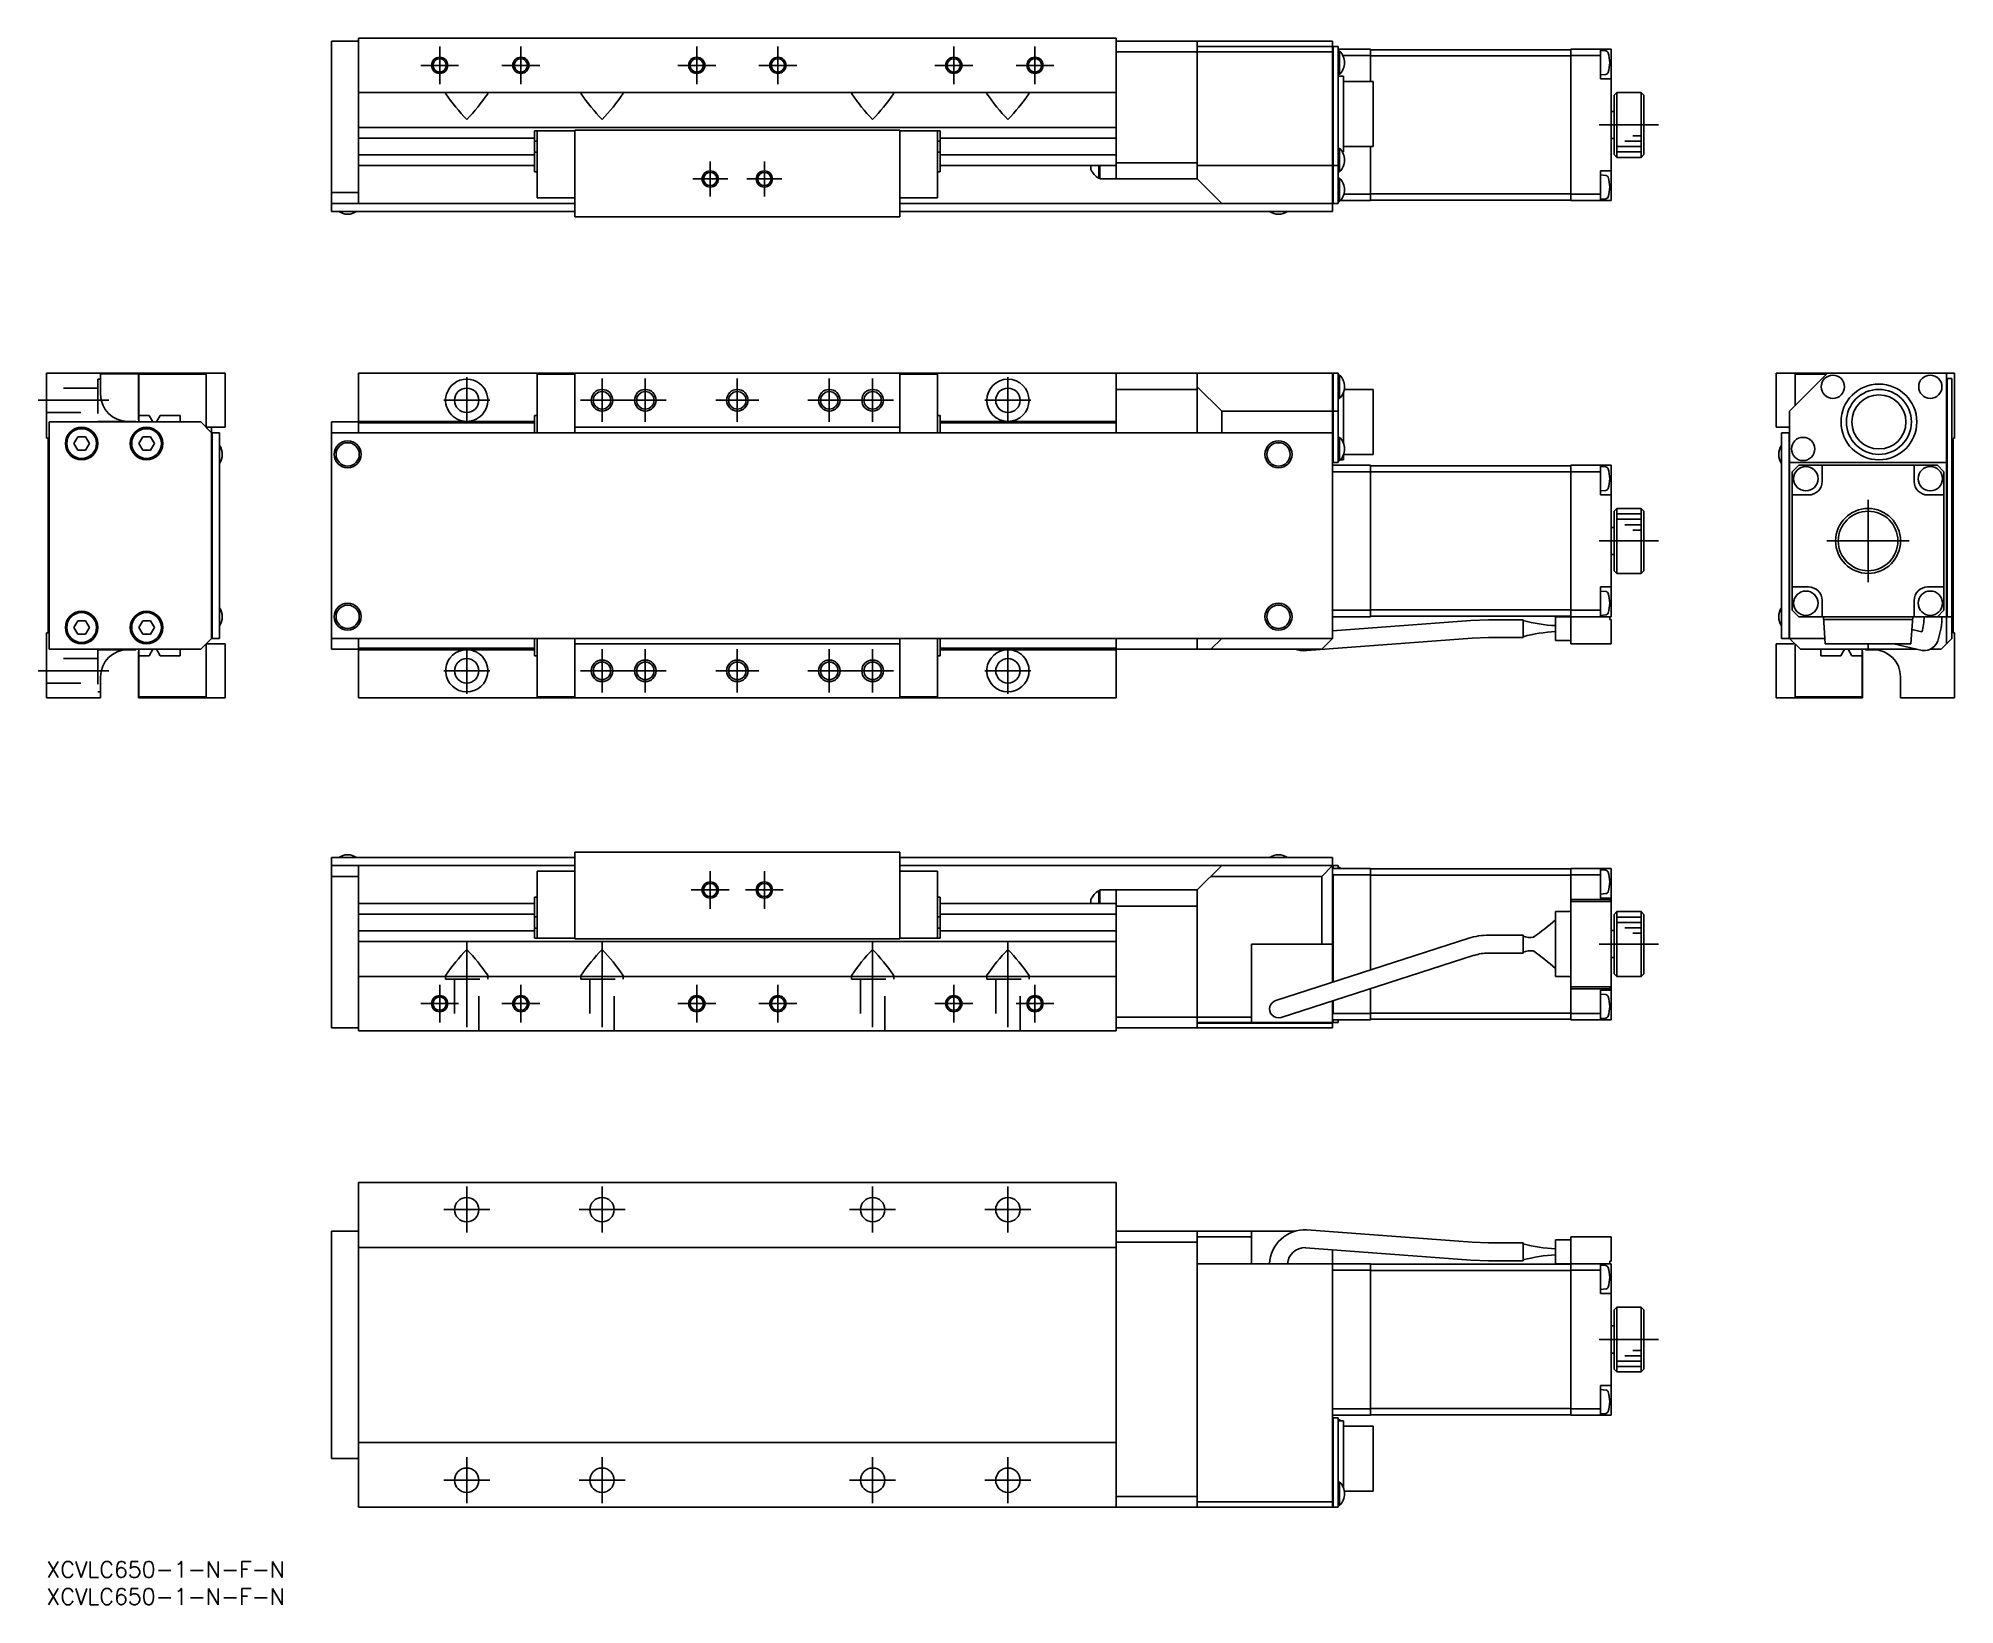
# Model space of a CAD drawing. Extents: x -2 to 353, y -8 to 281.
import ezdxf

# ---------------------------------------------------------------- set-up
doc = ezdxf.new("R2010")
doc.units = 0
doc.header["$LTSCALE"] = 0.5
doc.linetypes.add('CENTER', pattern=[50.8, 31.75, -6.35, 6.35, -6.35])
doc.linetypes.add('DASHED', pattern=[19.05, 12.7, -6.35])
for name, color, linetype in [('MSM_CENTER', 1, 'CENTER'), ('MSM_CONTINUOUS', 7, 'CONTINUOUS'), ('MSM_DASHED', 4, 'DASHED'), ('MSM_NARROW', 5, 'CONTINUOUS'), ('MSM_PART_NUMBER', 7, 'CONTINUOUS')]:
    doc.layers.add(name, color=color, linetype=linetype)
doc.styles.get("Standard").update_dxf_attribs({"font": 'txt.shx', "height": 3, "bigfont": 'bigfont.shx'})

# ---------------------------------------------------------------- blocks, each defined once
blk = doc.blocks.new('*U2')
at = {"layer": 'MSM_PART_NUMBER'}
blk.add_text('XCVLC650-1-N-F-N', height=3, dxfattribs=at).set_placement((0, -3))
blk = doc.blocks.new('*U3')
at = {"layer": 'MSM_PART_NUMBER'}
blk.add_text('XCVLC650-1-N-F-N', height=3, dxfattribs=at).set_placement((0, -8))

msp = doc.modelspace()

# ---------------------------------------------------------------- linework, layer by layer
at = {"layer": 'MSM_CENTER'}
for p, q in [((72.66, 272.96), (72.66, 279.96)), ((87.66, 272.96), (87.66, 279.96)), ((120.16, 272.96), (120.16, 279.96)), ((135.16, 272.96), (135.16, 279.96)), ((167.66, 272.96), (167.66, 279.96)), ((182.66, 272.96), (182.66, 279.96)), ((69.16, 276.46), (76.16, 276.46)), ((84.16, 276.46), (91.16, 276.46)), ((116.66, 276.46), (123.66, 276.46)), ((131.66, 276.46), (138.66, 276.46)), ((164.16, 276.46), (171.16, 276.46)), ((179.16, 276.46), (186.16, 276.46)), ((286.94, 265.46), (297.89, 265.46)), ((122.66, 252.23), (122.66, 258.69)), ((132.66, 252.23), (132.66, 258.69)), ((119.43, 255.46), (125.89, 255.46)), ((129.43, 255.46), (135.89, 255.46)), ((77.66, 210.32), (77.66, 218.82)), ((102.66, 218.57), (102.66, 210.57)), ((110.66, 218.57), (110.66, 210.57)), ((127.66, 218.57), (127.66, 210.57)), ((144.66, 218.57), (144.66, 210.57)), ((152.66, 218.57), (152.66, 210.57)), ((177.66, 210.32), (177.66, 218.82)), ((-1.5, 214.57), (11.5, 214.57)), ((73.41, 214.57), (81.91, 214.57)), ((98.66, 214.57), (114.66, 214.57)), ((123.66, 214.57), (131.66, 214.57)), ((140.66, 214.57), (156.66, 214.57)), ((173.41, 214.57), (181.91, 214.57)), ((336.6, 180.97), (336.6, 196.17)), ((297.89, 188.57), (286.94, 188.57)), ((329, 188.57), (344.2, 188.57)), ((77.66, 160.32), (77.66, 168.82)), ((102.66, 168.57), (102.66, 160.57)), ((110.66, 168.57), (110.66, 160.57)), ((127.66, 168.57), (127.66, 160.57)), ((144.66, 168.57), (144.66, 160.57)), ((152.66, 168.57), (152.66, 160.57)), ((177.66, 160.32), (177.66, 168.82)), ((-1.5, 164.57), (11.5, 164.57)), ((73.41, 164.57), (81.91, 164.57)), ((98.66, 164.57), (114.66, 164.57)), ((123.66, 164.57), (131.66, 164.57)), ((140.66, 164.57), (156.66, 164.57)), ((173.41, 164.57), (181.91, 164.57)), ((122.66, 127.57), (122.66, 120.57)), ((132.66, 127.57), (132.66, 120.57)), ((119.16, 124.07), (126.16, 124.07)), ((129.16, 124.07), (136.16, 124.07)), ((77.66, 114.57), (77.66, 96.07)), ((102.66, 114.57), (102.66, 96.07)), ((152.66, 114.57), (152.66, 96.07)), ((177.66, 114.57), (177.66, 96.07)), ((286.94, 114.07), (297.89, 114.07)), ((72.66, 106.57), (72.66, 99.57)), ((87.66, 106.57), (87.66, 99.57)), ((120.16, 106.57), (120.16, 99.57)), ((135.16, 106.57), (135.16, 99.57)), ((167.66, 106.57), (167.66, 99.57)), ((182.66, 106.57), (182.66, 99.57)), ((69.16, 103.07), (76.16, 103.07)), ((84.16, 103.07), (91.16, 103.07)), ((116.66, 103.07), (123.66, 103.07)), ((131.66, 103.07), (138.66, 103.07)), ((164.16, 103.07), (171.16, 103.07)), ((179.16, 103.07), (186.16, 103.07)), ((77.66, 60.75), (77.66, 69.25)), ((102.66, 60.75), (102.66, 69.25)), ((152.66, 60.75), (152.66, 69.25)), ((177.66, 60.75), (177.66, 69.25)), ((73.41, 65), (81.91, 65)), ((98.41, 65), (106.91, 65)), ((148.41, 65), (156.91, 65)), ((173.41, 65), (181.91, 65)), ((297.89, 41), (286.94, 41)), ((77.66, 10.75), (77.66, 19.25)), ((102.66, 10.75), (102.66, 19.25)), ((152.66, 10.75), (152.66, 19.25)), ((177.66, 10.75), (177.66, 19.25)), ((73.41, 15), (81.91, 15)), ((98.41, 15), (106.91, 15)), ((148.41, 15), (156.91, 15)), ((173.41, 15), (181.91, 15))]:
    msp.add_line(p, q, dxfattribs=at)
at = {"layer": 'MSM_CONTINUOUS'}
for p, q in [((52.66, 280.96), (57.66, 280.96)), ((52.66, 250.96), (52.66, 280.96)), ((57.66, 281.46), (197.66, 281.46)), ((57.66, 250.96), (57.66, 281.46)), ((197.66, 255.46), (197.66, 281.46)), ((237.66, 280.96), (197.66, 280.96)), ((212.66, 280.96), (212.66, 255.46)), ((237.66, 279.96), (212.66, 279.96)), ((237.66, 280.06), (237.56, 279.96)), ((237.66, 280.06), (237.66, 280.96)), ((237.76, 279.96), (237.66, 279.86)), ((237.66, 250.96), (237.66, 279.96)), ((238.66, 279.96), (237.76, 279.96)), ((237.76, 279.96), (237.76, 250.96)), ((238.66, 279.96), (238.66, 250.96)), ((237.66, 278.96), (197.66, 278.96)), ((238.66, 279.46), (244.66, 279.46)), ((238.95, 279.11), (238.66, 279.11)), ((238.95, 274.81), (238.95, 279.11)), ((239.57, 278.26), (244.66, 278.26)), ((244.66, 279.46), (244.66, 273.46)), ((244.66, 279.36), (281.66, 279.36)), ((244.66, 278.21), (281.66, 278.21)), ((289.16, 279.46), (281.66, 279.46)), ((281.66, 279.46), (281.66, 251.46)), ((281.66, 278.26), (287.16, 278.26)), ((287.16, 279.46), (287.16, 273.96)), ((288.15, 279.12), (287.16, 279.21)), ((289.16, 279.46), (289.16, 251.46)), ((238.66, 274.81), (238.95, 274.81)), ((239.66, 274.46), (238.66, 274.46)), ((239.66, 274.46), (239.66, 260.46)), ((245.16, 273.46), (239.66, 273.46)), ((245.16, 273.46), (245.16, 261.46)), ((287.16, 274.71), (288.15, 274.79)), ((289.16, 273.96), (287.16, 273.96)), ((57.66, 271.46), (197.66, 271.46)), ((73.92, 271.46), (73.76, 271.33)), ((73.79, 271.2), (73.76, 271.33)), ((81.4, 271.46), (81.56, 271.33)), ((81.53, 271.2), (81.56, 271.33)), ((98.92, 271.46), (98.76, 271.33)), ((98.79, 271.2), (98.76, 271.33)), ((106.4, 271.46), (106.56, 271.33)), ((106.53, 271.2), (106.56, 271.33)), ((148.92, 271.46), (148.76, 271.33)), ((148.79, 271.2), (148.76, 271.33)), ((156.4, 271.46), (156.56, 271.33)), ((156.53, 271.2), (156.56, 271.33)), ((173.92, 271.46), (173.76, 271.33)), ((173.79, 271.2), (173.76, 271.33)), ((181.4, 271.46), (181.56, 271.33)), ((181.53, 271.2), (181.56, 271.33)), ((290.16, 271.46), (289.66, 270.96)), ((289.66, 259.96), (289.66, 270.96)), ((294.66, 271.46), (290.16, 271.46)), ((290.16, 271.46), (290.16, 259.46)), ((295.16, 270.96), (294.66, 271.46)), ((294.66, 259.46), (294.66, 271.46)), ((295.16, 270.96), (295.16, 259.96)), ((289.66, 267.96), (289.16, 267.96)), ((57.66, 264.96), (197.66, 264.96)), ((57.66, 262.99), (90.16, 262.99)), ((90.16, 256.76), (90.16, 264.36)), ((97.66, 264.36), (90.16, 264.36)), ((90.66, 262.48), (90.16, 262.48)), ((90.66, 264.36), (90.66, 251.96)), ((97.66, 264.46), (97.66, 248.46)), ((97.66, 264.46), (157.66, 264.46)), ((157.66, 264.46), (157.66, 248.46)), ((157.66, 264.36), (165.16, 264.36)), ((164.66, 251.96), (164.66, 264.36)), ((164.66, 262.48), (165.16, 262.48)), ((165.16, 264.36), (165.16, 256.76)), ((165.16, 262.99), (197.66, 262.99)), ((289.16, 262.96), (289.66, 262.96)), ((90.16, 259.92), (57.66, 259.92)), ((90.66, 260.43), (90.16, 260.43)), ((164.66, 260.43), (165.16, 260.43)), ((197.66, 259.92), (165.16, 259.92)), ((238.95, 261.11), (238.66, 261.11)), ((238.95, 256.81), (238.95, 261.11)), ((239.46, 260.46), (239.66, 260.46)), ((239.66, 261.46), (245.16, 261.46)), ((244.66, 261.46), (244.66, 251.46)), ((289.66, 259.96), (290.16, 259.46)), ((290.16, 259.46), (294.66, 259.46)), ((294.66, 259.46), (295.16, 259.96)), ((57.66, 257.96), (90.16, 257.96)), ((90.66, 256.76), (90.16, 256.76)), ((164.66, 256.76), (165.16, 256.76)), ((165.16, 257.96), (197.66, 257.96)), ((193.01, 257.24), (193.01, 257.96)), ((194.46, 255.61), (194.46, 257.96)), ((194.46, 255.61), (194.66, 255.61)), ((194.66, 255.46), (194.66, 257.96)), ((212.66, 255.46), (194.66, 255.46)), ((197.66, 258.46), (212.66, 258.46)), ((212.66, 257.96), (237.66, 257.96)), ((212.66, 255.46), (217.16, 250.96)), ((237.66, 258), (237.76, 257.96)), ((238.66, 257.96), (237.76, 257.96)), ((238.66, 256.81), (238.95, 256.81)), ((238.95, 255.61), (238.66, 255.61)), ((238.95, 251.31), (238.95, 255.61)), ((289.16, 256.96), (287.16, 256.96)), ((287.16, 256.96), (287.16, 251.46)), ((288.15, 256.12), (287.16, 256.21)), ((52.66, 252.96), (57.66, 252.96)), ((90.66, 251.96), (97.66, 251.96)), ((164.66, 251.96), (157.66, 251.96)), ((239.1, 251.46), (244.66, 251.46)), ((239.75, 252.66), (244.66, 252.66)), ((244.66, 252.7), (281.66, 252.7)), ((244.66, 251.56), (281.66, 251.56)), ((281.66, 252.66), (287.16, 252.66)), ((289.16, 251.46), (281.66, 251.46)), ((287.16, 251.71), (288.15, 251.79)), ((52.76, 250.96), (52.66, 250.86)), ((97.66, 250.96), (52.66, 250.96)), ((52.66, 249.46), (52.66, 250.86)), ((97.66, 249.46), (52.66, 249.46)), ((157.66, 248.46), (97.66, 248.46)), ((237.66, 250.96), (157.66, 250.96)), ((237.66, 249.46), (157.66, 249.46)), ((237.66, 250.86), (237.56, 250.96)), ((237.66, 251.06), (237.76, 250.96)), ((237.66, 249.46), (237.66, 250.86)), ((238.66, 250.96), (237.76, 250.96)), ((238.66, 251.31), (238.95, 251.31)), ((0, 207.57), (0, 219.57)), ((0, 219.57), (33, 219.57)), ((10, 219.57), (10, 215.67)), ((17, 210.97), (17, 219.57)), ((33, 219.57), (33, 209.57)), ((57.66, 219.57), (237.66, 219.57)), ((57.66, 219.57), (57.66, 208.57)), ((97.66, 208.57), (97.66, 219.57)), ((157.66, 208.57), (157.66, 219.57)), ((197.66, 219.57), (197.66, 208.57)), ((212.66, 219.57), (212.66, 208.57)), ((237.66, 219.47), (237.76, 219.57)), ((237.66, 170.57), (237.66, 219.57)), ((238.66, 219.57), (237.76, 219.57)), ((237.76, 219.57), (237.76, 203.07)), ((238.66, 219.57), (238.66, 203.07)), ((319.6, 219.57), (319.6, 209.57)), ((352.6, 219.57), (319.6, 219.57)), ((329.1, 219.57), (322.1, 212.57)), ((351.1, 169.57), (351.1, 219.57)), ((352.6, 207.57), (352.6, 219.57)), ((17, 219.47), (10, 219.47)), ((17.1, 219.37), (29.5, 219.37)), ((17.1, 210.57), (17.1, 219.37)), ((29.5, 219.37), (29.5, 209.57)), ((90.66, 219.37), (90.66, 208.57)), ((90.66, 219.37), (97.66, 219.37)), ((164.66, 219.37), (157.66, 219.37)), ((164.66, 208.57), (164.66, 219.37)), ((212.66, 216.57), (197.66, 216.57)), ((212.66, 217.07), (217.16, 212.57)), ((238.95, 219.22), (238.66, 219.22)), ((238.95, 214.92), (238.95, 219.22)), ((245.16, 216.57), (239.82, 216.57)), ((245.16, 216.57), (245.16, 204.57)), ((323.1, 219.37), (328.9, 219.37)), ((323.1, 213.57), (323.1, 219.37)), ((351.1, 218.57), (352.1, 218.57)), ((351.2, 218.57), (351.2, 174.57)), ((352.1, 218.57), (352.1, 170.57)), ((217.16, 212.57), (217.16, 208.57)), ((237.66, 212.57), (217.16, 212.57)), ((237.66, 212.53), (237.76, 212.57)), ((238.66, 212.57), (237.76, 212.57)), ((238.66, 214.92), (238.95, 214.92)), ((239.66, 216), (239.66, 206.65)), ((322.1, 170.57), (322.1, 212.57)), ((28.5, 210.57), (0.5, 210.57)), ((0.5, 210.57), (0.5, 168.57)), ((15, 210.67), (16.5, 210.67)), ((16.5, 210.57), (16.5, 210.67)), ((17.1, 210.97), (17, 210.97)), ((17.1, 211.77), (18.98, 211.77)), ((18.98, 211.77), (19.66, 210.58)), ((20.34, 210.58), (21.02, 211.77)), ((21.02, 211.77), (24.7, 211.77)), ((24.7, 211.77), (24.7, 210.57)), ((30.5, 208.57), (28.5, 210.57)), ((29.7, 209.57), (33, 209.57)), ((29.7, 209.37), (29.7, 209.57)), ((30.5, 209.57), (30.5, 170.57)), ((52.66, 210.57), (57.66, 210.57)), ((52.66, 168.57), (52.66, 210.57)), ((57.66, 210.67), (90.16, 210.67)), ((57.66, 210.37), (90.16, 210.37)), ((90.66, 211.77), (90.16, 211.77)), ((90.16, 211.77), (90.16, 208.57)), ((157.66, 209.57), (97.66, 209.57)), ((164.66, 211.77), (165.16, 211.77)), ((165.16, 208.57), (165.16, 211.77)), ((165.16, 210.67), (197.66, 210.67)), ((165.16, 210.37), (197.66, 210.37)), ((322.1, 209.57), (319.6, 209.57)), ((0.3, 207.57), (0, 207.57)), ((0.3, 171.57), (0.3, 207.57)), ((5.06, 206.57), (5.78, 207.82)), ((5.78, 205.32), (5.06, 206.57)), ((5.78, 207.82), (7.22, 207.82)), ((7.22, 207.82), (7.94, 206.57)), ((7.94, 206.57), (7.22, 205.32)), ((17.06, 206.57), (17.78, 207.82)), ((17.78, 205.32), (17.06, 206.57)), ((17.78, 207.82), (19.22, 207.82)), ((19.22, 207.82), (19.94, 206.57)), ((19.94, 206.57), (19.22, 205.32)), ((32, 208.57), (30.5, 208.57)), ((30.6, 208.57), (30.6, 170.57)), ((32, 208.57), (32, 170.57)), ((237.66, 208.57), (52.66, 208.57)), ((238.95, 207.72), (238.66, 207.72)), ((238.95, 203.42), (238.95, 207.72)), ((320.6, 170.57), (320.6, 208.57)), ((320.6, 208.57), (322.1, 208.57)), ((322, 170.57), (322, 208.57)), ((352.3, 207.57), (352.6, 207.57)), ((352.3, 171.57), (352.3, 207.57)), ((7.22, 205.32), (5.78, 205.32)), ((19.22, 205.32), (17.78, 205.32)), ((237.66, 203.17), (237.76, 203.07)), ((237.66, 202.57), (244.66, 202.57)), ((238.66, 203.07), (237.76, 203.07)), ((238.66, 203.42), (238.95, 203.42)), ((239.1, 203.57), (239.66, 203.57)), ((239.66, 204.5), (239.66, 203.57)), ((239.69, 204.57), (245.16, 204.57)), ((244.66, 202.57), (244.66, 174.57)), ((244.66, 202.47), (281.66, 202.47)), ((281.66, 202.57), (281.66, 169.57)), ((289.16, 202.57), (281.66, 202.57)), ((287.16, 202.57), (287.16, 197.07)), ((288.15, 202.24), (287.16, 202.32)), ((289.16, 174.57), (289.16, 202.57)), ((322.1, 203.07), (351.1, 203.07)), ((323.8, 202.57), (322.6, 201.37)), ((349.4, 202.57), (323.8, 202.57)), ((328.1, 202.57), (328.1, 199.57)), ((345.1, 199.57), (345.1, 202.57)), ((350.6, 201.37), (349.4, 202.57)), ((237.66, 201.37), (244.66, 201.37)), ((244.66, 201.33), (281.66, 201.33)), ((281.66, 201.37), (287.16, 201.37)), ((322.6, 201.37), (322.6, 175.77)), ((350.6, 175.77), (350.6, 201.37)), ((287.16, 197.82), (288.15, 197.91)), ((289.16, 197.07), (287.16, 197.07)), ((325.6, 197.07), (322.6, 197.07)), ((350.6, 197.07), (347.6, 197.07)), ((290.16, 194.57), (289.66, 194.07)), ((289.66, 183.07), (289.66, 194.07)), ((290.16, 194.57), (290.16, 182.57)), ((294.66, 194.57), (290.16, 194.57)), ((294.66, 182.57), (294.66, 194.57)), ((295.16, 194.07), (294.66, 194.57)), ((295.16, 194.07), (295.16, 183.07)), ((289.66, 191.07), (289.16, 191.07)), ((289.16, 186.07), (289.66, 186.07)), ((289.66, 183.07), (290.16, 182.57)), ((290.16, 182.57), (294.66, 182.57)), ((294.66, 182.57), (295.16, 183.07)), ((289.16, 180.07), (287.16, 180.07)), ((287.16, 180.07), (287.16, 174.57)), ((288.15, 179.24), (287.16, 179.32)), ((322.6, 180.07), (325.6, 180.07)), ((328.1, 177.57), (328.1, 174.57)), ((345.1, 174.57), (345.1, 177.57)), ((347.6, 180.07), (350.6, 180.07)), ((5.06, 172.57), (5.78, 173.82)), ((5.78, 173.82), (7.22, 173.82)), ((7.22, 173.82), (7.94, 172.57)), ((17.06, 172.57), (17.78, 173.82)), ((17.78, 173.82), (19.22, 173.82)), ((19.22, 173.82), (19.94, 172.57)), ((237.66, 175.77), (244.66, 175.77)), ((237.66, 174.67), (237.76, 174.57)), ((263.21, 173.9), (237.66, 171.98)), ((237.76, 174.57), (244.66, 174.57)), ((244.66, 175.82), (281.66, 175.82)), ((244.66, 174.67), (281.66, 174.67)), ((266.48, 174.02), (263.21, 173.9)), ((272.86, 174.02), (266.48, 174.02)), ((272.86, 170.72), (272.86, 174.02)), ((278.86, 170.17), (278.86, 174.57)), ((289.16, 174.57), (278.86, 174.57)), ((281.66, 175.77), (287.16, 175.77)), ((287.16, 174.82), (288.15, 174.91)), ((288.86, 174.57), (288.86, 174.07)), ((289.16, 174.07), (288.86, 174.07)), ((289.16, 174.07), (289.16, 169.57)), ((322.6, 175.77), (323.8, 174.57)), ((323.8, 174.57), (351.1, 174.57)), ((328.35, 174.57), (328.7, 169.57)), ((344.82, 174.07), (328.39, 174.07)), ((344.5, 169.57), (344.85, 174.57)), ((349.4, 174.57), (350.6, 175.77)), ((351.2, 174.57), (351.1, 174.67)), ((351.2, 174.57), (352.1, 174.57)), ((0, 159.57), (0, 171.57)), ((0, 171.57), (0.3, 171.57)), ((5.78, 171.32), (5.06, 172.57)), ((7.22, 171.32), (5.78, 171.32)), ((7.94, 172.57), (7.22, 171.32)), ((17.78, 171.32), (17.06, 172.57)), ((19.22, 171.32), (17.78, 171.32)), ((19.94, 172.57), (19.22, 171.32)), ((28.5, 168.57), (30.5, 170.57)), ((32, 170.57), (30.5, 170.57)), ((52.66, 170.57), (237.66, 170.57)), ((57.66, 170.57), (57.66, 159.57)), ((90.16, 170.57), (90.16, 167.37)), ((90.66, 170.57), (90.66, 159.77)), ((97.66, 159.57), (97.66, 170.57)), ((157.66, 159.57), (157.66, 170.57)), ((164.66, 159.77), (164.66, 170.57)), ((165.16, 167.37), (165.16, 170.57)), ((197.66, 170.57), (197.66, 159.57)), ((212.66, 170.57), (212.66, 168.57)), ((217.16, 170.57), (215.16, 168.57)), ((232.89, 168.31), (263.46, 170.61)), ((235.66, 168.57), (237.66, 170.57)), ((263.46, 170.61), (266.48, 170.72)), ((266.48, 170.72), (272.86, 170.72)), ((281.66, 170.17), (278.86, 170.17)), ((328.63, 170.57), (320.6, 170.57)), ((324.1, 168.57), (322.1, 170.57)), ((346.53, 171.75), (344.69, 172.18)), ((350.1, 168.57), (352.1, 170.57)), ((352.6, 171.57), (352.3, 171.57)), ((352.6, 159.57), (352.6, 171.57)), ((0.5, 168.57), (28.5, 168.57)), ((16.5, 168.47), (15, 168.47)), ((16.5, 168.47), (16.5, 168.57)), ((17, 159.57), (17, 168.17)), ((17, 168.17), (17.1, 168.17)), ((17.1, 159.77), (17.1, 168.57)), ((18.98, 167.37), (17.1, 167.37)), ((19.66, 168.57), (18.98, 167.37)), ((21.02, 167.37), (20.34, 168.57)), ((24.7, 167.37), (21.02, 167.37)), ((24.7, 168.57), (24.7, 167.37)), ((29.5, 169.57), (29.5, 159.77)), ((29.7, 169.57), (29.7, 169.77)), ((33, 169.57), (29.7, 169.57)), ((33, 169.57), (33, 159.57)), ((57.66, 168.57), (52.66, 168.57)), ((90.16, 168.77), (57.66, 168.77)), ((90.16, 168.47), (57.66, 168.47)), ((90.66, 167.37), (90.16, 167.37)), ((157.66, 169.57), (97.66, 169.57)), ((164.66, 167.37), (165.16, 167.37)), ((197.66, 168.77), (165.16, 168.77)), ((197.66, 168.47), (165.16, 168.47)), ((235.66, 168.57), (197.66, 168.57)), ((281.66, 169.57), (289.16, 169.57)), ((319.6, 169.57), (319.6, 159.57)), ((319.6, 169.57), (322.9, 169.57)), ((322.9, 169.57), (322.9, 169.77)), ((323.1, 159.77), (323.1, 169.57)), ((324.1, 168.57), (345.63, 168.57)), ((327.9, 167.37), (327.9, 168.57)), ((331.58, 167.37), (327.9, 167.37)), ((328.7, 169.57), (344.5, 169.57)), ((332.27, 168.57), (331.58, 167.37)), ((333.63, 167.37), (332.94, 168.57)), ((335.5, 167.37), (333.63, 167.37)), ((335.5, 168.57), (335.5, 159.77)), ((335.6, 168.17), (335.5, 168.17)), ((335.6, 159.57), (335.6, 168.17)), ((336.1, 168.47), (336.1, 168.57)), ((336.1, 168.47), (337.6, 168.47)), ((336.6, 169.57), (336.6, 168.57)), ((341.34, 169.57), (346.58, 168.35)), ((346.58, 168.35), (346.6, 168.35)), ((348.13, 168.57), (350.1, 168.57)), ((10, 163.47), (10, 159.57)), ((342.6, 163.47), (342.6, 159.57)), ((10, 159.57), (0, 159.57)), ((33, 159.57), (17, 159.57)), ((29.5, 159.77), (17.1, 159.77)), ((57.66, 159.57), (197.66, 159.57)), ((90.66, 159.77), (97.66, 159.77)), ((164.66, 159.77), (157.66, 159.77)), ((319.6, 159.57), (335.6, 159.57)), ((335.5, 159.77), (323.1, 159.77)), ((342.6, 159.57), (352.6, 159.57)), ((97.66, 131.07), (97.66, 115.07)), ((97.66, 131.07), (157.66, 131.07)), ((157.66, 131.07), (157.66, 115.07)), ((52.66, 130.07), (52.66, 128.67)), ((52.66, 130.07), (97.66, 130.07)), ((52.66, 128.67), (52.76, 128.57)), ((52.66, 128.57), (97.66, 128.57)), ((52.66, 98.57), (52.66, 128.57)), ((57.66, 98.07), (57.66, 128.57)), ((90.66, 127.57), (90.66, 115.17)), ((90.66, 127.57), (97.66, 127.57)), ((157.66, 130.07), (237.66, 130.07)), ((157.66, 128.57), (237.66, 128.57)), ((164.66, 127.57), (157.66, 127.57)), ((164.66, 115.17), (164.66, 127.57)), ((217.16, 128.57), (212.66, 124.07)), ((235.66, 126.57), (237.66, 128.57)), ((237.56, 128.57), (237.66, 128.67)), ((237.66, 130.07), (237.66, 128.67)), ((237.66, 128.47), (237.76, 128.57)), ((237.66, 128.57), (237.66, 107.02)), ((237.66, 128.07), (244.66, 128.07)), ((237.76, 128.57), (237.76, 128.07)), ((238.66, 128.57), (237.76, 128.57)), ((238.66, 128.57), (238.66, 128.07)), ((238.95, 128.22), (238.66, 128.22)), ((238.95, 128.07), (238.95, 128.22)), ((244.66, 128.07), (244.66, 109.28)), ((244.66, 127.97), (281.66, 127.97)), ((289.16, 128.07), (281.66, 128.07)), ((281.66, 128.07), (281.66, 100.07)), ((287.16, 128.07), (287.16, 122.57)), ((288.15, 127.73), (287.16, 127.82)), ((289.16, 128.07), (289.16, 100.07)), ((57.66, 126.57), (52.66, 126.57)), ((194.66, 124.07), (212.66, 124.07)), ((194.66, 121.57), (194.66, 124.07)), ((197.66, 98.07), (197.66, 124.07)), ((212.66, 124.07), (212.66, 98.57)), ((235.66, 126.57), (215.16, 126.57)), ((235.66, 114.07), (235.66, 126.57)), ((237.66, 126.97), (237.76, 126.87)), ((237.76, 126.87), (244.66, 126.87)), ((237.76, 107.06), (237.76, 126.87)), ((244.66, 126.82), (281.66, 126.82)), ((281.66, 126.87), (287.16, 126.87)), ((90.16, 121.57), (57.66, 121.57)), ((90.66, 122.77), (90.16, 122.77)), ((90.16, 115.17), (90.16, 122.77)), ((164.66, 122.77), (165.16, 122.77)), ((165.16, 122.77), (165.16, 115.17)), ((197.66, 121.57), (165.16, 121.57)), ((193.01, 121.57), (193.01, 122.29)), ((194.46, 121.57), (194.46, 123.92)), ((194.66, 123.92), (194.46, 123.92)), ((212.66, 121.07), (197.66, 121.07)), ((281.66, 122.32), (288.86, 122.32)), ((281.66, 121.97), (289.16, 121.97)), ((287.16, 123.32), (288.15, 123.4)), ((289.16, 122.57), (287.16, 122.57)), ((288.86, 122.32), (288.86, 122.28)), ((289.16, 122.28), (288.86, 122.28)), ((57.66, 119.6), (90.16, 119.6)), ((90.66, 119.09), (90.16, 119.09)), ((90.66, 117.04), (90.16, 117.04)), ((164.66, 119.09), (165.16, 119.09)), ((164.66, 117.04), (165.16, 117.04)), ((165.16, 119.6), (197.66, 119.6)), ((278.86, 108.07), (278.86, 120.07)), ((281.66, 120.07), (278.86, 120.07)), ((290.16, 120.07), (289.66, 119.57)), ((289.66, 108.57), (289.66, 119.57)), ((290.16, 120.07), (290.16, 108.07)), ((294.66, 120.07), (290.16, 120.07)), ((294.66, 108.07), (294.66, 120.07)), ((295.16, 119.57), (294.66, 120.07)), ((295.16, 119.57), (295.16, 108.57)), ((90.16, 116.53), (57.66, 116.53)), ((197.66, 114.57), (57.66, 114.57)), ((97.66, 115.17), (90.16, 115.17)), ((97.66, 115.07), (157.66, 115.07)), ((157.66, 115.17), (165.16, 115.17)), ((197.66, 116.53), (165.16, 116.53)), ((222.66, 114.07), (222.66, 99.57)), ((237.66, 114.07), (222.66, 114.07)), ((262.82, 115.14), (227.17, 103.64)), ((272.86, 115.72), (266.48, 115.72)), ((272.86, 112.42), (272.86, 115.72)), ((289.66, 116.57), (289.16, 116.57)), ((228.18, 100.5), (263.84, 112)), ((266.48, 112.42), (272.86, 112.42)), ((274.72, 112.81), (274.81, 112.77)), ((289.16, 111.57), (289.66, 111.57)), ((57.66, 108.07), (197.66, 108.07)), ((73.79, 108.32), (73.76, 108.19)), ((73.92, 108.07), (73.76, 108.19)), ((81.4, 108.07), (81.56, 108.19)), ((81.53, 108.32), (81.56, 108.19)), ((98.79, 108.32), (98.76, 108.19)), ((98.92, 108.07), (98.76, 108.19)), ((106.4, 108.07), (106.56, 108.19)), ((106.53, 108.32), (106.56, 108.19)), ((148.79, 108.32), (148.76, 108.19)), ((148.92, 108.07), (148.76, 108.19)), ((156.4, 108.07), (156.56, 108.19)), ((156.53, 108.32), (156.56, 108.19)), ((173.79, 108.32), (173.76, 108.19)), ((173.92, 108.07), (173.76, 108.19)), ((181.4, 108.07), (181.56, 108.19)), ((181.53, 108.32), (181.56, 108.19)), ((281.66, 108.07), (278.86, 108.07)), ((289.66, 108.57), (290.16, 108.07)), ((290.16, 108.07), (294.66, 108.07)), ((294.66, 108.07), (295.16, 108.57)), ((237.66, 103.56), (237.66, 99.57)), ((237.76, 101.27), (237.76, 103.59)), ((244.66, 105.82), (244.66, 100.07)), ((281.66, 106.17), (289.16, 106.17)), ((281.66, 105.82), (288.86, 105.82)), ((289.16, 105.57), (287.16, 105.57)), ((287.16, 105.57), (287.16, 100.07)), ((288.15, 104.73), (287.16, 104.82)), ((289.16, 105.85), (288.86, 105.85)), ((288.86, 105.85), (288.86, 105.82)), ((197.66, 100.57), (222.66, 100.57)), ((212.66, 99.57), (237.66, 99.57)), ((212.66, 99.47), (237.66, 99.47)), ((237.66, 99.47), (237.56, 99.57)), ((237.76, 101.27), (237.66, 101.17)), ((237.66, 100.07), (244.66, 100.07)), ((237.76, 99.57), (237.66, 99.67)), ((237.66, 99.47), (237.66, 98.57)), ((237.76, 101.27), (244.66, 101.27)), ((237.76, 100.07), (237.76, 99.57)), ((238.66, 99.57), (237.76, 99.57)), ((238.66, 100.07), (238.66, 99.57)), ((244.66, 101.31), (281.66, 101.31)), ((244.66, 100.17), (281.66, 100.17)), ((281.66, 101.27), (287.16, 101.27)), ((289.16, 100.07), (281.66, 100.07)), ((287.16, 100.32), (288.15, 100.4)), ((52.66, 98.57), (57.66, 98.57)), ((57.66, 98.07), (197.66, 98.07)), ((197.66, 98.57), (237.66, 98.57)), ((57.66, 70), (197.66, 70)), ((57.66, 70), (57.66, 10)), ((197.66, 70), (197.66, 10)), ((52.66, 61), (57.66, 61)), ((52.66, 19), (52.66, 61)), ((230.59, 61), (197.66, 61)), ((212.66, 10), (212.66, 61)), ((222.66, 61), (222.66, 55)), ((263.46, 58.96), (232.89, 61.26)), ((57.66, 58), (197.66, 58)), ((212.66, 59), (197.66, 59)), ((222.66, 60), (212.66, 60)), ((232.64, 57.97), (263.21, 55.67)), ((237.66, 57.59), (237.66, 10)), ((266.48, 58.85), (263.46, 58.96)), ((272.86, 58.85), (266.48, 58.85)), ((272.86, 55.55), (272.86, 58.85)), ((278.86, 55), (278.86, 59.4)), ((281.66, 59.4), (278.86, 59.4)), ((281.66, 60), (289.16, 60)), ((281.66, 60), (281.66, 27)), ((289.16, 60), (289.16, 55.5)), ((212.66, 55), (237.66, 55)), ((237.76, 55), (237.66, 54.9)), ((237.66, 53.8), (244.66, 53.8)), ((237.76, 55), (244.66, 55)), ((244.66, 55), (244.66, 27)), ((244.66, 54.9), (281.66, 54.9)), ((244.66, 53.76), (281.66, 53.76)), ((263.21, 55.67), (266.48, 55.55)), ((266.48, 55.55), (272.86, 55.55)), ((289.16, 55), (278.86, 55)), ((281.66, 53.8), (287.16, 53.8)), ((287.16, 55), (287.16, 49.5)), ((288.15, 54.66), (287.16, 54.75)), ((289.16, 55.5), (288.86, 55.5)), ((288.86, 55.5), (288.86, 55)), ((289.16, 55), (289.16, 27)), ((287.16, 50.25), (288.15, 50.34)), ((289.16, 49.5), (287.16, 49.5)), ((290.16, 47), (289.66, 46.5)), ((289.66, 35.5), (289.66, 46.5)), ((290.16, 47), (290.16, 35)), ((294.66, 47), (290.16, 47)), ((294.66, 35), (294.66, 47)), ((295.16, 46.5), (294.66, 47)), ((295.16, 46.5), (295.16, 35.5)), ((289.66, 43.5), (289.16, 43.5)), ((289.16, 38.5), (289.66, 38.5)), ((289.66, 35.5), (290.16, 35)), ((294.66, 35), (295.16, 35.5)), ((289.16, 32.5), (287.16, 32.5)), ((287.16, 32.5), (287.16, 27)), ((290.16, 35), (294.66, 35)), ((288.15, 31.66), (287.16, 31.75)), ((237.66, 28.2), (244.66, 28.2)), ((237.66, 27), (244.66, 27)), ((237.76, 26.5), (237.66, 26.4)), ((237.76, 26.5), (237.76, 10)), ((238.66, 26.5), (237.76, 26.5)), ((238.66, 26.5), (238.66, 10)), ((238.95, 26.15), (238.66, 26.15)), ((239.66, 26), (238.66, 26)), ((238.95, 26), (238.95, 26.15)), ((239.66, 26), (239.66, 13.58)), ((245.16, 25), (239.66, 25)), ((244.66, 28.24), (281.66, 28.24)), ((244.66, 27.1), (281.66, 27.1)), ((245.16, 25), (245.16, 13)), ((281.66, 28.2), (287.16, 28.2)), ((289.16, 27), (281.66, 27)), ((287.16, 27.25), (288.15, 27.34)), ((57.66, 22), (197.66, 22)), ((52.66, 19), (57.66, 19)), ((238.95, 14.65), (238.66, 14.65)), ((238.95, 10.35), (238.95, 14.65)), ((197.66, 12), (212.66, 12)), ((237.66, 11), (212.66, 11)), ((239.82, 13), (245.16, 13)), ((57.66, 10), (197.66, 10)), ((197.66, 10.1), (197.76, 10)), ((237.66, 10), (197.76, 10)), ((237.76, 10), (237.66, 10.1)), ((238.66, 10), (237.76, 10)), ((238.66, 10.35), (238.95, 10.35))]:
    msp.add_line(p, q, dxfattribs=at)
for centre, radius in [((72.66, 276.46), 1.23), ((87.66, 276.46), 1.23), ((120.16, 276.46), 1.23), ((135.16, 276.46), 1.23), ((167.66, 276.46), 1.23), ((182.66, 276.46), 1.23), ((77.66, 214.57), 2.25), ((102.66, 214.57), 1.62), ((110.66, 214.57), 1.62), ((127.66, 214.57), 1.62), ((144.66, 214.57), 1.62), ((152.66, 214.57), 1.62), ((177.66, 214.57), 3.9), ((177.66, 214.57), 2.25), ((330.1, 217.07), 2.15), ((338.6, 210.57), 7), ((338.6, 210.57), 6), ((348.1, 217.07), 2.15), ((338.6, 210.57), 5), ((6.5, 206.57), 3), ((6.5, 206.57), 2.75), ((18.5, 206.57), 3), ((18.5, 206.57), 2.75), ((55.66, 204.57), 2.5), ((55.66, 204.57), 2.15), ((227.66, 204.57), 2.5), ((227.66, 204.57), 2.15), ((324.6, 205.57), 2.15), ((325.1, 200.07), 2.25), ((348.1, 200.07), 2.25), ((336.6, 188.57), 6), ((336.6, 188.57), 5.5), ((55.66, 174.57), 2.5), ((227.66, 174.57), 2.5), ((325.1, 177.07), 2.25), ((348.1, 177.07), 2.25), ((6.5, 172.57), 3), ((6.5, 172.57), 2.75), ((18.5, 172.57), 3), ((18.5, 172.57), 2.75), ((55.66, 174.57), 2.15), ((227.66, 174.57), 2.15), ((77.66, 164.57), 2.25), ((177.66, 164.57), 2.25), ((102.66, 164.57), 1.62), ((110.66, 164.57), 1.62), ((127.66, 164.57), 1.62), ((144.66, 164.57), 1.62), ((152.66, 164.57), 1.62), ((122.66, 124.07), 1.23), ((132.66, 124.07), 1.23), ((72.66, 103.07), 1.23), ((87.66, 103.07), 1.23), ((120.16, 103.07), 1.23), ((135.16, 103.07), 1.23), ((167.66, 103.07), 1.23), ((182.66, 103.07), 1.23), ((77.66, 65), 2.25), ((102.66, 65), 2.25), ((152.66, 65), 2.25), ((177.66, 65), 2.25), ((77.66, 15), 2.25), ((102.66, 15), 2.25), ((152.66, 15), 2.25), ((177.66, 15), 2.25)]:
    msp.add_circle(centre, radius, dxfattribs=at)
at = {"layer": 'MSM_CONTINUOUS', "extrusion": (0, 0, -1)}
for centre in [(-122.66, 255.46), (-132.66, 255.46)]:
    msp.add_circle(centre, 1.23, dxfattribs=at)
at = {"layer": 'MSM_CONTINUOUS'}
for centre, radius, start, end in [((236.86, 276.96), 3, 314.22, 45.78), ((288.1, 278.62), 0.5, 17.6292, 85), ((282.86, 276.96), 6, 342.3708, 17.6292), ((288.1, 275.29), 0.5, 275, 342.3708), ((103.69, 291.64), 36.22, 214.3615, 224.0577), ((51.63, 291.64), 36.22, 315.9423, 325.6385), ((128.69, 291.64), 36.22, 214.3615, 224.0577), ((76.63, 291.64), 36.22, 315.9423, 325.6385), ((178.69, 291.64), 36.22, 214.3615, 224.0577), ((126.63, 291.64), 36.22, 315.9423, 325.6385), ((203.69, 291.64), 36.22, 214.3615, 224.0577), ((151.63, 291.64), 36.22, 315.9423, 325.6385), ((236.86, 258.96), 3, 314.22, 45.78), ((196.02, 258.46), 3.25, 202.061, 241.2734), ((236.86, 253.46), 3, 314.22, 45.78), ((288.1, 255.62), 0.5, 17.6292, 85), ((282.86, 253.96), 6, 342.3708, 17.6292), ((288.1, 252.29), 0.5, 275, 342.3708), ((55.66, 251.96), 3, 236.4427, 303.5573), ((227.66, 251.96), 3, 236.4427, 303.5573), ((77.66, 214.57), 3.9, 16.3827, 163.6173), ((236.86, 217.07), 3, 314.22, 45.78), ((15, 215.67), 5, 180, 270), ((77.66, 214.57), 3.9, 163.6204, 269.997), ((77.66, 214.57), 3.9, 270.0031, 16.3796), ((29.5, 204.57), 3, 326.4427, 33.5573), ((236.86, 205.57), 3, 314.22, 45.78), ((323.1, 204.57), 3, 146.4427, 213.5573), ((288.1, 201.74), 0.5, 17.6292, 85), ((282.86, 200.07), 6, 342.3708, 17.6292), ((325.6, 199.57), 2.5, 270, 0), ((347.6, 199.57), 2.5, 180, 270), ((288.1, 198.41), 0.5, 275, 342.3708), ((288.1, 178.74), 0.5, 17.6292, 85), ((282.86, 177.07), 6, 342.3708, 17.6292), ((325.6, 177.57), 2.5, 0, 90), ((347.6, 177.57), 2.5, 90, 180), ((29.5, 174.57), 3, 326.4427, 33.5573), ((280.01, 199.81), 26.91, 254.5954, 267.5566), ((288.1, 175.41), 0.5, 275, 342.3708), ((323.1, 174.57), 3, 146.4427, 213.5573), ((337.04, 174.6), 9.91, 343.2914, 359.8447), ((336.97, 174.63), 13.28, 342.1747, 359.7442), ((280.28, 143.24), 28.62, 92.8322, 105.0159), ((346.97, 170.99), 2.67, 262.8096, 350.973), ((15, 163.47), 5, 90, 180), ((77.66, 164.57), 3.9, 90, 343.6173), ((77.66, 164.57), 3.9, 343.6204, 89.997), ((177.66, 164.57), 3.9, 90, 343.6173), ((177.66, 164.57), 3.9, 343.6221, 89.9953), ((232.42, 174.48), 6.19, 252.7799, 274.2978), ((337.6, 163.47), 5, 0, 90), ((55.66, 127.57), 3, 56.4427, 123.5573), ((227.66, 127.57), 3, 56.4427, 123.5573), ((236.86, 126.07), 3, 41.8103, 45.78), ((288.1, 127.23), 0.5, 17.6292, 85), ((282.86, 125.57), 6, 342.3708, 17.6292), ((196.02, 121.07), 3.25, 118.7266, 157.939), ((288.1, 123.9), 0.5, 275, 342.3708), ((246.83, 155.09), 48.58, 305.093, 311.2478), ((266.47, 103.82), 11.9, 89.9931, 107.8657), ((274.13, 118.25), 2.97, 244.6953, 282.2258), ((103.69, 87.88), 36.22, 135.9423, 145.6385), ((51.63, 87.88), 36.22, 34.3615, 44.0577), ((128.69, 87.88), 36.22, 135.9423, 145.6385), ((76.63, 87.88), 36.22, 34.3615, 44.0577), ((178.69, 87.88), 36.22, 135.9423, 145.6385), ((126.63, 87.88), 36.22, 34.3615, 44.0577), ((203.69, 87.88), 36.22, 135.9423, 145.6385), ((151.63, 87.88), 36.22, 34.3615, 44.0577), ((266.47, 103.82), 8.59, 89.9886, 107.8626), ((274.17, 109.64), 3.21, 80.2787, 114.1179), ((239.51, 63.89), 60.29, 49.2516, 54.1616), ((227.67, 102.07), 1.65, 107.7236, 220.9008), ((288.1, 104.23), 0.5, 17.6292, 85), ((282.86, 102.57), 6, 342.3708, 17.6292), ((227.67, 102.07), 1.65, 220.9854, 287.9782), ((288.1, 100.9), 0.5, 275, 342.3708), ((232.51, 54.78), 6.49, 86.7108, 178.0467), ((232.51, 54.79), 3.19, 87.716, 176.1801), ((280.28, 86.34), 28.62, 254.9841, 267.1678), ((280.32, 27.79), 28.89, 92.8902, 104.9579), ((288.1, 54.17), 0.5, 17.6292, 85), ((282.86, 52.5), 6, 342.3708, 17.6292), ((288.1, 50.83), 0.5, 275, 342.3708), ((288.1, 31.17), 0.5, 17.6292, 85), ((282.86, 29.5), 6, 342.3708, 17.6292), ((236.86, 24), 3, 41.8103, 45.78), ((236.86, 24), 3, 19.4712, 21.0395), ((288.1, 27.83), 0.5, 275, 342.3708), ((236.86, 12.5), 3, 314.22, 45.78)]:
    msp.add_arc(centre, radius, start, end, dxfattribs=at)
at = {"layer": 'MSM_DASHED'}
for p, q in [((9.5, 216.82), (0, 216.82)), ((9.5, 218.47), (9.5, 210.67)), ((10, 218.47), (9.5, 218.47)), ((0, 212.32), (9.5, 212.32)), ((9.5, 210.67), (15, 210.67)), ((9.5, 166.82), (0, 166.82)), ((9.5, 168.47), (9.5, 160.67)), ((15, 168.47), (9.5, 168.47)), ((0, 162.32), (9.5, 162.32)), ((9.5, 160.67), (10, 160.67)), ((73.76, 107.57), (73.76, 108.19)), ((73.76, 107.57), (81.56, 107.57)), ((75.41, 107.57), (75.41, 98.07)), ((79.91, 98.07), (79.91, 107.57)), ((81.56, 107.57), (81.56, 108.19)), ((98.76, 107.57), (98.76, 108.19)), ((98.76, 107.57), (106.56, 107.57)), ((100.41, 107.57), (100.41, 98.07)), ((104.91, 98.07), (104.91, 107.57)), ((106.56, 107.57), (106.56, 108.19)), ((148.76, 107.57), (148.76, 108.19)), ((148.76, 107.57), (156.56, 107.57)), ((150.41, 107.57), (150.41, 98.07)), ((154.91, 98.07), (154.91, 107.57)), ((156.56, 107.57), (156.56, 108.19)), ((173.76, 107.57), (173.76, 108.19)), ((173.76, 107.57), (181.56, 107.57)), ((175.41, 107.57), (175.41, 98.07)), ((179.91, 98.07), (179.91, 107.57)), ((181.56, 107.57), (181.56, 108.19))]:
    msp.add_line(p, q, dxfattribs=at)
at = {"layer": 'MSM_NARROW'}
for p, q in [((291.66, 262.46), (294.66, 262.46)), ((293.16, 263.46), (294.66, 263.46)), ((290.16, 261.46), (294.66, 261.46)), ((290.16, 260.46), (294.66, 260.46)), ((294.66, 193.57), (290.16, 193.57)), ((294.66, 192.57), (290.16, 192.57)), ((294.66, 191.57), (291.66, 191.57)), ((294.66, 190.57), (293.16, 190.57)), ((294.66, 119.07), (290.16, 119.07)), ((294.66, 118.07), (290.16, 118.07)), ((294.66, 117.07), (291.66, 117.07)), ((294.66, 116.07), (293.16, 116.07)), ((293.16, 39), (294.66, 39)), ((290.16, 37), (294.66, 37)), ((290.16, 36), (294.66, 36)), ((291.66, 38), (294.66, 38))]:
    msp.add_line(p, q, dxfattribs=at)
for centre, radius in [((72.66, 276.46), 1.5), ((87.66, 276.46), 1.5), ((120.16, 276.46), 1.5), ((135.16, 276.46), 1.5), ((167.66, 276.46), 1.5), ((182.66, 276.46), 1.5), ((102.66, 214.57), 2), ((110.66, 214.57), 2), ((127.66, 214.57), 2), ((144.66, 214.57), 2), ((152.66, 214.57), 2), ((102.66, 164.57), 2), ((110.66, 164.57), 2), ((127.66, 164.57), 2), ((144.66, 164.57), 2), ((152.66, 164.57), 2), ((122.66, 124.07), 1.5), ((132.66, 124.07), 1.5), ((72.66, 103.07), 1.5), ((87.66, 103.07), 1.5), ((120.16, 103.07), 1.5), ((135.16, 103.07), 1.5), ((167.66, 103.07), 1.5), ((182.66, 103.07), 1.5)]:
    msp.add_circle(centre, radius, dxfattribs=at)
at = {"layer": 'MSM_NARROW', "extrusion": (0, 0, -1)}
for centre in [(-122.66, 255.46), (-132.66, 255.46)]:
    msp.add_circle(centre, 1.5, dxfattribs=at)

# ---------------------------------------------------------------- block references
at = {"layer": 'MSM_CONTINUOUS'}
for name in ['*U2', '*U3']:
    msp.add_blockref(name, (0, 0), dxfattribs=at)

doc.saveas('drawing.dxf')
